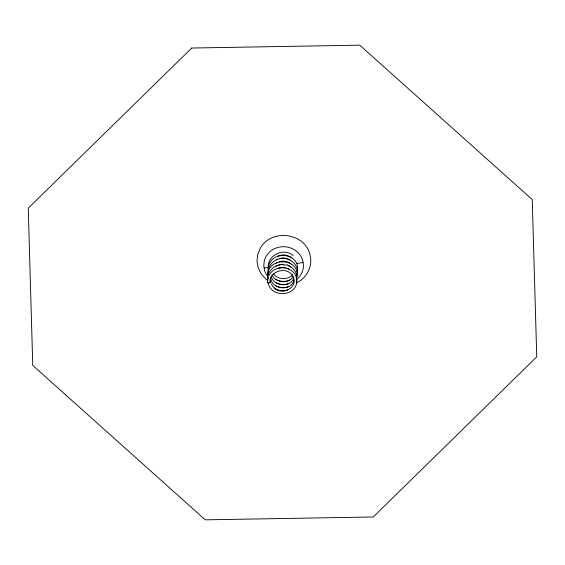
<?xml version="1.0" encoding="UTF-8"?>
<svg xmlns="http://www.w3.org/2000/svg" width="565" height="565" viewBox="0 0 565 565"><rect width="100%" height="100%" fill="white"/><g stroke="black" fill="none" stroke-linecap="round" stroke-linejoin="round"><path stroke-width="0.85" d="M267.626 280.84L267.471 279.442M270.183 279.477L270.762 282.5M277.832 259.18C271.313 261.397 266.835 268.446 268.1 275.275M268.057 270.155L268.198 268.184M267.266 282.472L268.333 276.991M267.464 279.534L267.612 277.471M269.985 282.662C269.11 270.614 287.811 265.748 292.995 276.525C298.666 286.865 282.67 296.279 274.173 288.051M296.823 280.501C297.275 296.498 271.687 298.32 268.156 283.34M297.098 276.123C299.097 258.014 268.869 256.814 267.789 274.406M296.371 282.867C305.142 278.969 310.948 269.639 310.863 260.062L309.733 253.424C303.334 232.222 271.038 228.945 260.267 248.19L257.711 254.434L256.976 260.981L258.085 267.492L260.959 273.587L265.423 278.764L267.549 280.226M297.112 271.772C301.668 253.593 272.231 249.087 268.559 266.327M296.943 274.809C300.298 263.558 286.158 254.518 276.504 259.787M296.54 281.038L296.893 279.315M267.972 275.614C269.604 268.665 276.871 263.975 283.849 264.66M293.885 280.332C291.137 291.632 271.786 289.584 270.6 277.888M293.638 278.51C289.852 287.882 273.679 286.42 271.172 276.285M293.179 276.723L291.491 278.75L289.146 280.388M296.569 278.672C294.4 265.691 274.548 264.194 269.166 275.254M292.606 274.682C288.32 280.028 278.149 280.007 273.707 274.103M276.264 263.015L277.641 262.294M276.052 266.129L280.523 264.434L283.8 264.272M290.071 279.929C284.237 283.694 274.781 281.483 271.892 274.604M278.037 256.065C282.345 254.052 287.726 254.709 291.427 257.689M277.238 268.502L281.942 267.309L285.198 267.612M288.807 283.503C284.732 285.05 280.063 284.795 276.2 282.775M288.962 280.417C284.696 282.041 279.809 281.596 275.826 279.385M288.567 286.646C284.499 288.171 279.845 287.896 275.995 285.883M287.726 289.937C283.623 291.385 279.004 290.798 275.226 288.729M279.322 258.615C282.874 257.414 287.084 258.099 290.007 259.921M279.131 261.729C283.122 260.423 287.74 261.291 291.01 263.919M264.166 268.022L268.488 267.415M284.047 265.225L287.5 264.738M297.013 263.396L303.059 262.548M287.585 265.416C292.847 266.991 296.795 271.97 297.028 277.471M286.723 268.008L289.442 269.272M288.383 265.472L290.763 266.991M293.108 255.549C283.432 246.827 265.818 256.009 268.509 269.053M275.077 288.616L272.902 286.533L271.313 283.955M267.648 276.377L267.895 278.34M296.124 279.823A19.867 18.581 3.7 0 0 303.469 264.943L302.656 260.147A19.867 18.581 3.7 0 0 283.079 246.7A19.867 18.581 3.7 0 0 264.3 260.804L263.756 265.621L264.575 270.423A19.867 18.581 3.7 0 0 268.184 276.864M269.816 282.465A1.37 0.367 4.1 0 1 269.3 282.938A1.37 0.367 4.1 0 1 267.436 282.67A1.37 0.367 4.1 0 1 267.958 282.203M191.733 48.032L28.25 208.167L32.763 365.442L205.272 519.835L373.267 516.968L536.75 356.833L532.237 199.558L359.728 45.165L191.733 48.032"/></g></svg>
